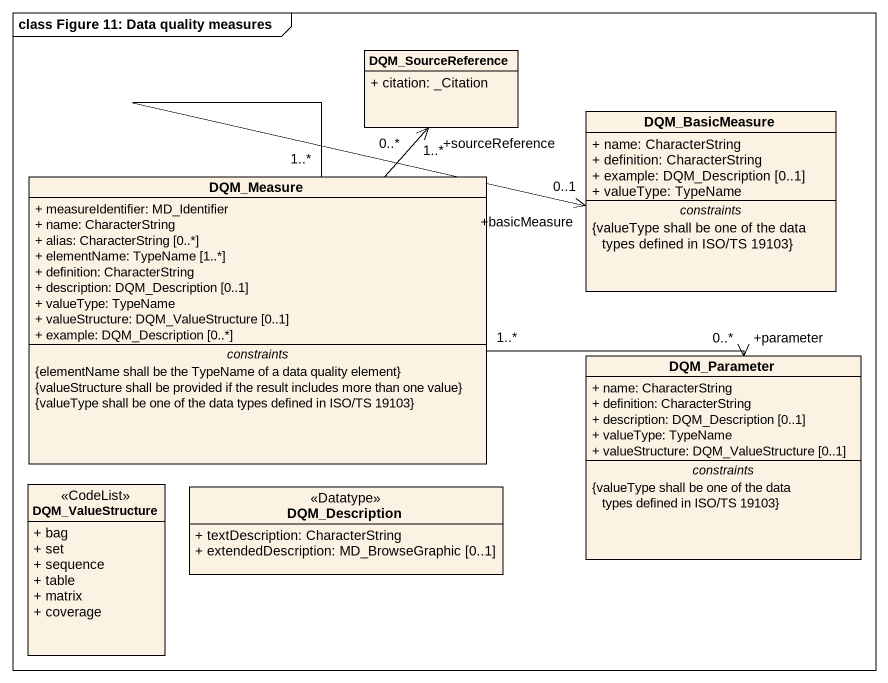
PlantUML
@startuml
mainframe class Figure 11: Data quality measures
hide circle
hide empty members
skinparam classAttributeIconSize 0
class DQM_SourceReference {
  + citation: _Citation
}
class DQM_BasicMeasure {
  + name: CharacterString
  + definition: CharacterString
  + example: DQM_Description [0..1]
  + valueType: TypeName
  -- constraints --
  {valueType shall be one of the data types defined in ISO/TS 19103}
}
class DQM_Measure {
  + measureIdentifier: MD_Identifier
  + name: CharacterString
  + alias: CharacterString [0..*]
  + elementName: TypeName [1..*]
  + definition: CharacterString
  + description: DQM_Description [0..1]
  + valueType: TypeName
  + valueStructure: DQM_ValueStructure [0..1]
  + example: DQM_Description [0..*]
  -- constraints --
  {elementName shall be the TypeName of a data quality element}
  {valueStructure shall be provided if the result includes more than one value}
  {valueType shall be one of the data types defined in ISO/TS 19103}
}
class DQM_Parameter {
  + name: CharacterString
  + definition: CharacterString
  + description: DQM_Description [0..1]
  + valueType: TypeName
  + valueStructure: DQM_ValueStructure [0..1]
  -- constraints --
  {valueType shall be one of the data types defined in ISO/TS 19103}
}
class DQM_ValueStructure <<CodeList>> {
  + bag
  + set
  + sequence
  + table
  + matrix
  + coverage
}
class DQM_Description <<Datatype>> {
  + textDescription: CharacterString
  + extendedDescription: MD_BrowseGraphic [0..1]
}
DQM_Measure "1..*" -up-> "+sourceReference\n0..*" DQM_SourceReference
DQM_Measure "1..*" -right-> "+basicMeasure\n0..1" DQM_BasicMeasure
DQM_Measure "1..*" -right-> "+parameter\n0..*" DQM_Parameter
@enduml
